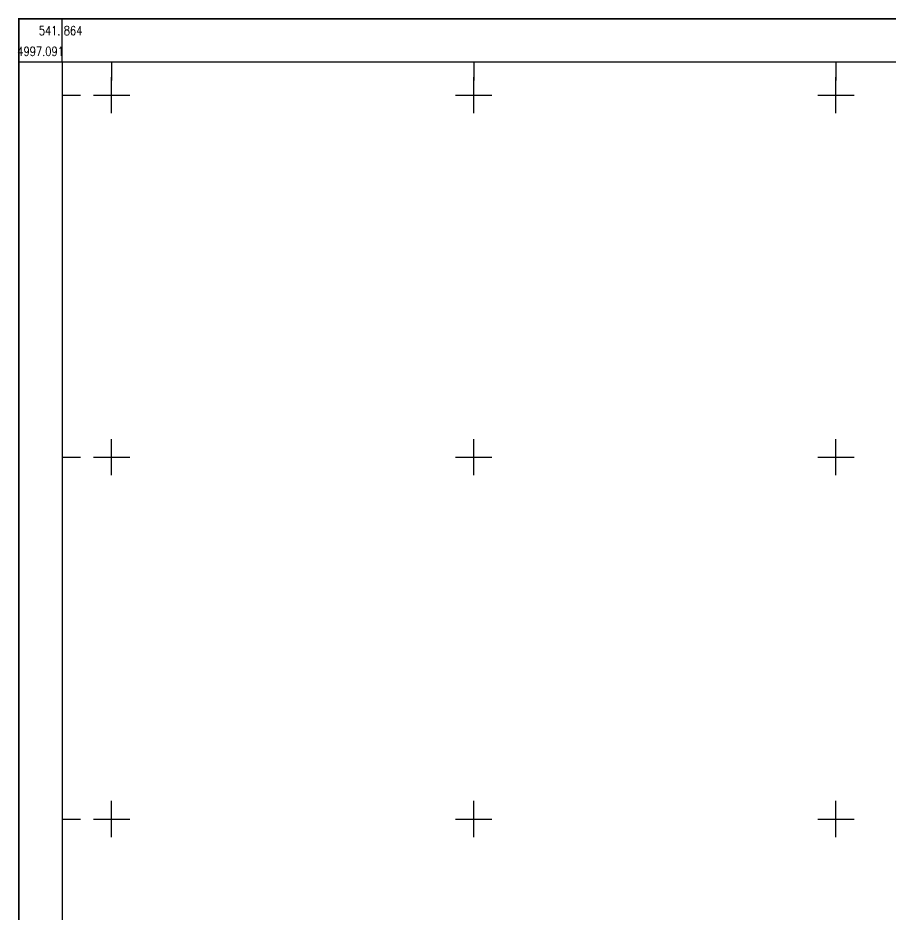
# Model space of a CAD drawing. Extents: x 541673 to 553395, y 4989791 to 4997334.
# Drawn here: x 541742 to 544149, y 4994738 to 4997214 of the extents above; entities that cross this region are included whole.
import ezdxf
from ezdxf.enums import TextEntityAlignment as Align

# ---------------------------------------------------------------- set-up
doc = ezdxf.new("R2010")
doc.units = 0
doc.header["$LTSCALE"] = 10
doc.layers.add('TK', color=7, linetype='CONTINUOUS')
doc.styles.add('HZ', font='rs.shx', dxfattribs={"width": 0.8, "bigfont": 'hztxt.shx'})

msp = doc.modelspace()

# ---------------------------------------------------------------- linework, layer by layer
at = {"layer": 'TK', "linetype": 'Continuous'}
for p, q in [((541864, 4997091), (541864, 4997211)), ((541864, 4997091), (541744, 4997091)), ((542000, 4997091), (542000, 4997041)), ((543000, 4997091), (543000, 4997041)), ((544000, 4997091), (544000, 4997041)), ((542000, 4996950), (542000, 4997050)), ((543000, 4996950), (543000, 4997050)), ((544000, 4996950), (544000, 4997050)), ((541864, 4997000), (541914, 4997000)), ((541950, 4997000), (542050, 4997000)), ((542950, 4997000), (543050, 4997000)), ((543950, 4997000), (544050, 4997000)), ((542000, 4995950), (542000, 4996050)), ((543000, 4995950), (543000, 4996050)), ((544000, 4995950), (544000, 4996050)), ((541864, 4996000), (541914, 4996000)), ((541950, 4996000), (542050, 4996000)), ((542950, 4996000), (543050, 4996000)), ((543950, 4996000), (544050, 4996000)), ((542000, 4994950), (542000, 4995050)), ((543000, 4994950), (543000, 4995050)), ((544000, 4994950), (544000, 4995050)), ((541864, 4995000), (541914, 4995000)), ((541950, 4995000), (542050, 4995000)), ((542950, 4995000), (543050, 4995000)), ((543950, 4995000), (544050, 4995000))]:
    msp.add_line(p, q, dxfattribs=at)
at = {"layer": 'TK', "linetype": 'Continuous', "const_width": 5, "flags": 128}
msp.add_lwpolyline([(541744, 4989971), (547984, 4989971), (547984, 4997211), (541744, 4997211)], close=True, dxfattribs=at)
at = {"layer": 'TK', "linetype": 'Continuous', "flags": 128}
msp.add_lwpolyline([(541864, 4990091), (547864, 4990091), (547864, 4997091), (541864, 4997091)], close=True, dxfattribs=at)

# ---------------------------------------------------------------- texts
at = {"layer": 'TK', "linetype": 'Continuous', "style": 'HZ', "width": 0.8}
msp.add_text('541.', height=25, dxfattribs=at).set_placement((541859, 4997178.5), align=Align.MIDDLE_RIGHT)
msp.add_text('864', height=25, dxfattribs=at).set_placement((541868, 4997178.5), align=Align.MIDDLE_LEFT)
msp.add_text('4997.091', height=25, dxfattribs=at).set_placement((541804, 4997121), align=Align.MIDDLE)

doc.saveas('drawing.dxf')
